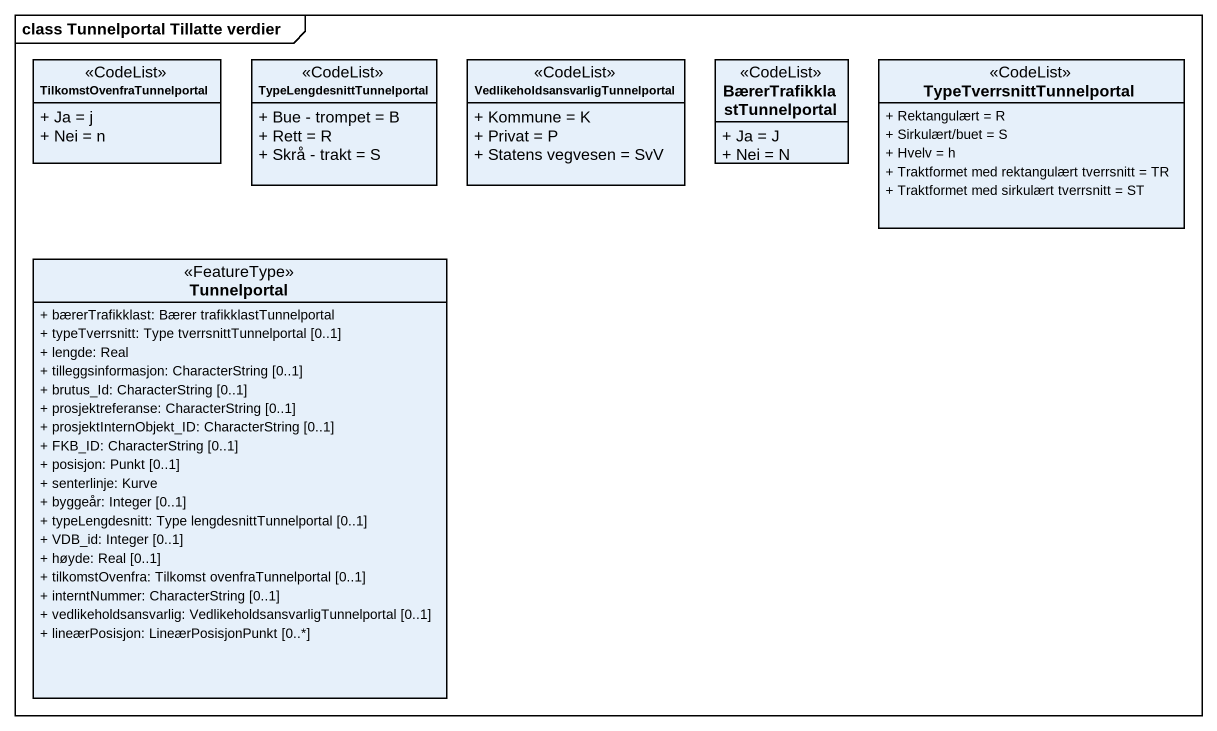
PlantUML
@startuml
mainframe class Tunnelportal Tillatte verdier
hide circle
hide empty members
skinparam classAttributeIconSize 0
class TilkomstOvenfraTunnelportal <<CodeList>> {
  + Ja = j
  + Nei = n
}
class TypeLengdesnittTunnelportal <<CodeList>> {
  + Bue - trompet = B
  + Rett = R
  + Skrå - trakt = S
}
class "VedlikeholdsansvarligTunnelportal" as VedlikeholdsansvarligTunnelp <<CodeList>> {
  + Kommune = K
  + Privat = P
  + Statens vegvesen = SvV
}
class BærerTrafikklastTunnelportal <<CodeList>> {
  + Ja = J
  + Nei = N
}
class TypeTverrsnittTunnelportal <<CodeList>> {
  + Rektangulært = R
  + Sirkulært/buet = S
  + Hvelv = h
  + Traktformet med rektangulært tverrsnitt = TR
  + Traktformet med sirkulært tverrsnitt = ST
}
class Tunnelportal <<FeatureType>> {
  + bærerTrafikklast: Bærer trafikklastTunnelportal
  + typeTverrsnitt: Type tverrsnittTunnelportal [0..1]
  + lengde: Real
  + tilleggsinformasjon: CharacterString [0..1]
  + brutus_Id: CharacterString [0..1]
  + prosjektreferanse: CharacterString [0..1]
  + prosjektInternObjekt_ID: CharacterString [0..1]
  + FKB_ID: CharacterString [0..1]
  + posisjon: Punkt [0..1]
  + senterlinje: Kurve
  + byggeår: Integer [0..1]
  + typeLengdesnitt: Type lengdesnittTunnelportal [0..1]
  + VDB_id: Integer [0..1]
  + høyde: Real [0..1]
  + tilkomstOvenfra: Tilkomst ovenfraTunnelportal [0..1]
  + interntNummer: CharacterString [0..1]
  + vedlikeholdsansvarlig: VedlikeholdsansvarligTunnelportal [0..1]
  + lineærPosisjon: LineærPosisjonPunkt [0..*]
}
@enduml
